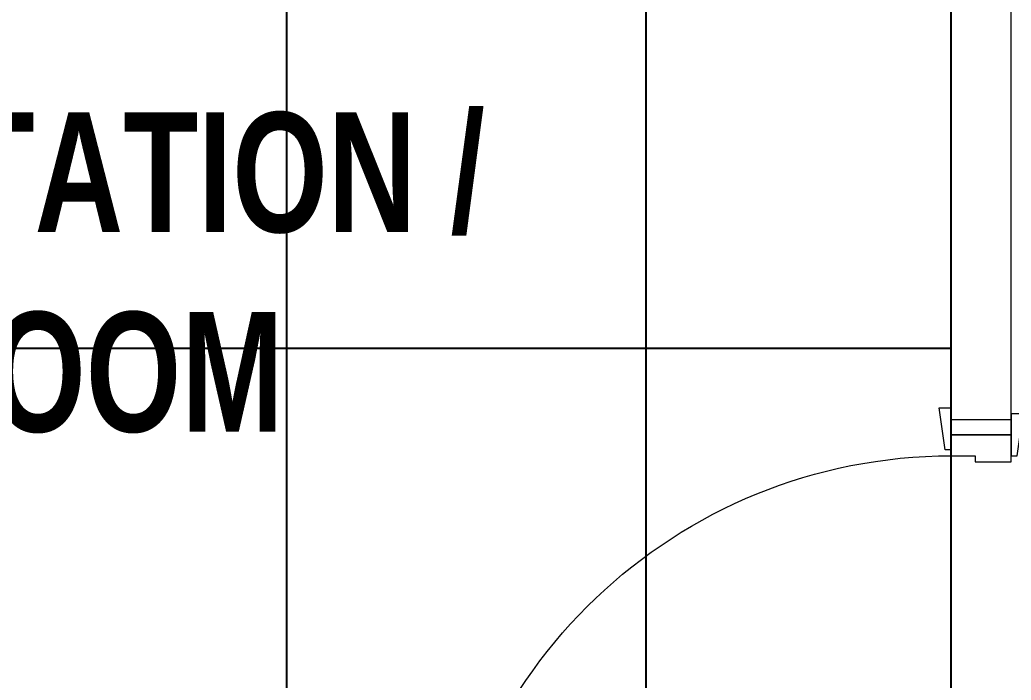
# Model space of a CAD drawing. Extents: x -509638 to 57327, y -29287 to 19916.
# Drawn here: x 11550 to 13206, y 5755 to 6858 of the extents above; entities that cross this region are included whole.
import ezdxf
from ezdxf import colors
from ezdxf.entities.mleader import LeaderData, LeaderLine
from ezdxf.math import Vec2, Vec3

# ---------------------------------------------------------------- set-up
doc = ezdxf.new("R2010")
doc.units = 0
doc.header["$LTSCALE"] = 0.25
doc.linetypes.add('DASHDOT', pattern=[25.4, 12.7, -6.35, 0, -6.35])
for name, color, linetype, lineweight in [('01-First Floor$0$72_EGR_BASE_TEXT', 252, 'Continuous', 5), ('01-First Floor$0$Walls', 251, 'Continuous', 5), ('01-First Floor$0$Wooden Joinery', 251, 'Continuous', 5), ('E-LITE-CLNG-CNDT', 6, 'DASHDOT', 35), ('E-POWR-TEXT', 6, 'Continuous', 25)]:
    doc.layers.add(name, color=color, linetype=linetype, lineweight=lineweight)
doc.layers.add('01-First Floor$0$FALSE CEILING', color=251, linetype='Continuous')
doc.styles.add('01-First Floor$0$X3G_ENTITY_9EC9', font='swisscl.ttf', dxfattribs={"height": 0.2})
doc.styles.add('DC_Elc_Romans', font='elc_romans.shx', dxfattribs={"width": 0.7})

# ---------------------------------------------------------------- blocks, each defined once
blk = doc.blocks.new('01-First Floor$0$A$C72370EFE')
at = {"layer": '01-First Floor$0$Wooden Joinery'}
for p, q in [((-0.01, -0.03), (-0.01, -0.07)), ((0, -0.03), (-0.01, -0.03)), ((0.04, -0.03), (0.05, -0.03)), ((0.05, -0.03), (0.05, -0.07)), ((-0.01, -0.04), (-0.02, -0.04)), ((0.05, -0.04), (0.06, -0.04)), ((-0.01, -0.06), (-0.02, -0.06)), ((0.05, -0.06), (0.06, -0.06)), ((-0.05, -0.07), (-0.05, -0.16)), ((-0.03, -0.07), (-0.03, -0.16)), ((0, -0.07), (-0.01, -0.07)), ((0.04, -0.07), (0.05, -0.07)), ((0.07, -0.07), (0.07, -0.16)), ((0.09, -0.07), (0.09, -0.16)), ((-0.01, -0.17), (-0.02, -0.17)), ((-0.01, -0.17), (-0.01, -0.19)), ((0.05, -0.17), (0.06, -0.17)), ((0.05, -0.17), (0.05, -0.19)), ((-0.01, -0.19), (-0.02, -0.19)), ((0.05, -0.19), (0.06, -0.19))]:
    blk.add_line(p, q, dxfattribs=at)
for centre, radius, start, end in [((-0.02, -0.07), 0.03, 90, 180), ((0.06, -0.07), 0.03, 0, 90), ((-0.02, -0.07), 0.01, 90, 180), ((0.06, -0.07), 0.01, 0, 90), ((-0.02, -0.16), 0.03, 180, 270), ((-0.02, -0.16), 0.01, 180, 270), ((0.06, -0.16), 0.01, 270, 0), ((0.06, -0.16), 0.03, 270, 0)]:
    blk.add_arc(centre, radius, start, end, dxfattribs=at)
blk = doc.blocks.new('01-First Floor$0$A$C5DAD61B4')
at = {"layer": '01-First Floor$0$Wooden Joinery'}
for points in [[(80, 959.1), (80, 969.1), (10, 979.1), (10, 959.1)], [(940, 959.1), (940, 969.1), (1010, 979.1), (1010, 959.1)], [(70, 859.1), (70, 849.1), (0, 839.1), (0, 859.1)], [(120, 859.1), (120, 0), (80, 0), (80, 859.1)], [(950, 859.1), (950, 849.1), (1020, 839.1), (1020, 859.1)]]:
    blk.add_lwpolyline(points, close=True, dxfattribs=at)
for points in [[(45, 859.1), (45, 959.1), (20, 959.1), (20, 859.1), (45, 859.1)], [(45, 859.1), (80, 859.1), (80, 899.1), (90, 899.1), (90, 959.1), (45, 959.1), (45, 859.1)], [(975, 859.1), (940, 859.1), (940, 899.1), (930, 899.1), (930, 959.1), (975, 959.1), (975, 859.1)], [(975, 859.1), (975, 959.1), (1000, 959.1), (1000, 859.1), (975, 859.1)]]:
    blk.add_lwpolyline(points, dxfattribs=at)
blk.add_arc((80, 859.1), 860, 272.666, 0, dxfattribs=at)
at = {"layer": '01-First Floor$0$Wooden Joinery', "xscale": 999.9999999998854, "yscale": 999.9999999998854, "zscale": 999.9999999998854, "rotation": 180}
blk.add_blockref('01-First Floor$0$A$C72370EFE', (120, 0), dxfattribs=at)
blk = doc.blocks.new('01-First Floor')
at = {"layer": '01-First Floor$0$FALSE CEILING', "linetype": 'Continuous'}
for p, q in [((11996.4, 5110), (11996.4, 8553.5)), ((12596.4, 5110), (12596.4, 8553.5)), ((8396.4, 6310), (13106, 6310))]:
    blk.add_line(p, q, dxfattribs=at)
at = {"layer": '01-First Floor$0$FALSE CEILING'}
blk.add_lwpolyline([(13106, 8553.5), (8396.4, 8553.5), (8396.4, 5110), (13106, 5110)], close=True, dxfattribs=at)
at = {"layer": '01-First Floor$0$Walls'}
for p, q in [((13106, 6190), (13106, 8553.5)), ((13206, 6190), (13206, 8551.6)), ((13206, 6190), (13106, 6190))]:
    blk.add_line(p, q, dxfattribs=at)
at = {"layer": '01-First Floor$0$Wooden Joinery', "xscale": -1, "rotation": 270}
blk.add_blockref('01-First Floor$0$A$C5DAD61B4', (12246.9, 5190), dxfattribs=at)
at = {"layer": '01-First Floor$0$72_EGR_BASE_TEXT', "insert": (10926, 6703.5, -0.1), "char_height": 200, "width": 3508.102, "attachment_point": 2, "style": '01-First Floor$0$X3G_ENTITY_9EC9'}
blk.add_mtext('{\\fSwis721 LtCn BT|b1|i0|c0|p34;GENERAL CONSULTATION / EXAMINATION ROOM}', dxfattribs=at)

msp = doc.modelspace()

# ---------------------------------------------------------------- block references
at = {"layer": 'E-LITE-CLNG-CNDT'}
msp.add_blockref('01-First Floor', (0, 0), dxfattribs=at)

# ---------------------------------------------------------------- leaders
at = {"layer": 'E-POWR-TEXT'}
ml = msp.add_multileader_mtext('Standard', dxfattribs=at)
ml.set_content('CABLE TRAY  FOR POWER \\PFEEDER AND HOME RUN', color=256, style='DC_Elc_Romans')
ml.set_leader_properties(color=45)
ml.build(insert=Vec2(0, 0))
ml.multileader.update_dxf_attribs({"dogleg_length": 2, "arrow_head_size": 200, "scale": 100})
ctx = ml.context
ctx.base_point, ctx.scale, ctx.char_height, ctx.arrow_head_size, ctx.landing_gap_size, ctx.plane_origin = Vec3(16549.3, 11855.7), 100, 200, 200, 200, Vec3(22780.5, 11669.5)
ctx.text_align_type = 2
notes = []
notes.append((ctx, [(1, (1, 1, 0), (19820.7, 11855.7), (-1, 0), 84.7, [(2, [(23365.6, 3890)], 0, [])])]))
ctx.mtext.insert, ctx.mtext.width, ctx.mtext.alignment, ctx.mtext.flow_direction = Vec3(19536, 11955.7), 5291.736, 3, 5
for ctx, leaders in notes:
    for number, flags, end, landing, length, lines in leaders:
        leader = LeaderData()
        leader.index, (leader.has_last_leader_line, leader.has_dogleg_vector, leader.attachment_direction) = number, flags
        leader.last_leader_point, leader.dogleg_vector, leader.dogleg_length = Vec3(end), Vec3(landing), length
        for number, points, colour, breaks in lines:
            line = LeaderLine()
            line.index, line.vertices, line.color, line.breaks = number, Vec3.list(points), colors.encode_raw_color(colour), breaks
            leader.lines.append(line)
        ctx.leaders.append(leader)

doc.saveas('drawing.dxf')
